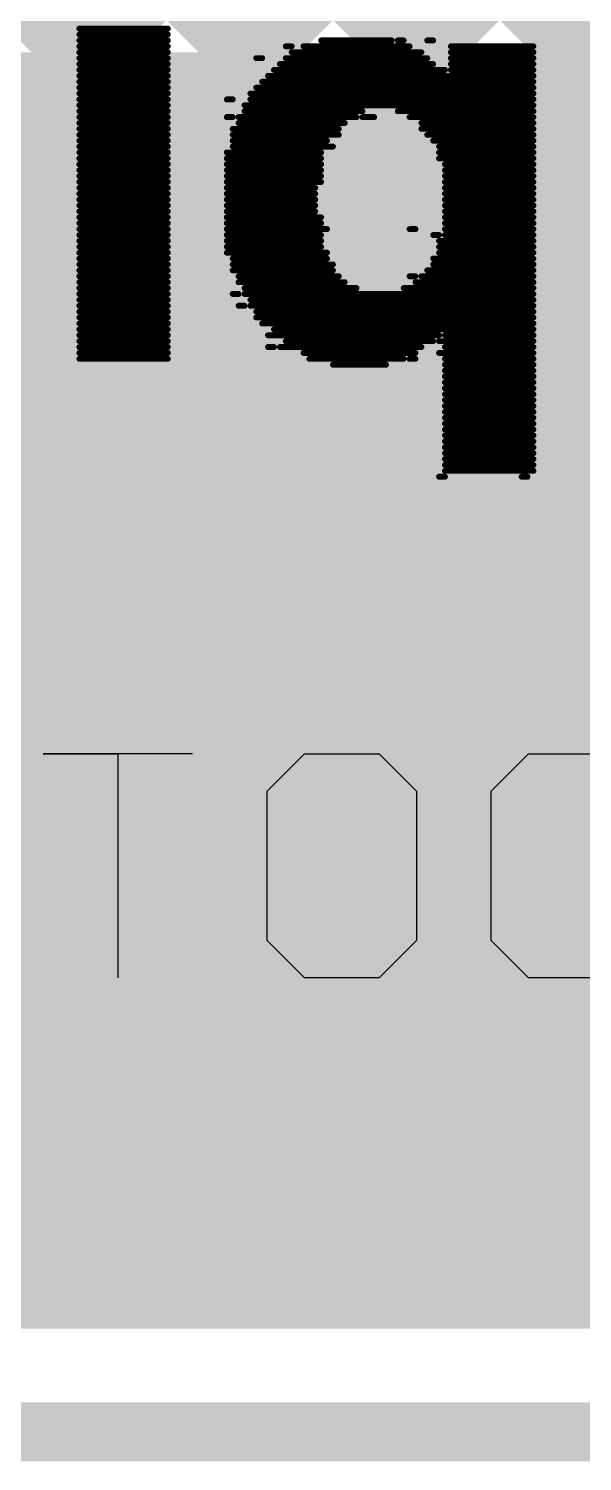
# Model space of a CAD drawing. Header units: millimetres. Extents: x 0.79 to 4.38, y 0.99 to 3.94.
# Drawn here: x 2.6354 to 2.7293, y 0.993 to 1.236 of the extents above; entities that cross this region are included whole.
import ezdxf

# ---------------------------------------------------------------- set-up
doc = ezdxf.new("R2010")
doc.units = ezdxf.units.MM
doc.header["$MEASUREMENT"] = 0
for name, color, linetype in [('BottomLayer', 5, 'Continuous'), ('BottomOverlay', 54, 'Continuous'), ('Mechanical2', 216, 'Continuous'), ('TopLayer', 1, 'Continuous'), ('TopOverlay', 2, 'Continuous'), ('TopPaste', 8, 'Continuous'), ('TopSolder', 216, 'Continuous')]:
    doc.layers.add(name, color=color, linetype=linetype)

# ---------------------------------------------------------------- blocks, each defined once
blk = doc.blocks.new('16SVPF180M_46')
at = {"layer": 'TopLayer'}
blk.add_solid([(0.04134, -0.0315), (0.17913, -0.0315), (0.04134, 0.0315), (0.17913, 0.0315)], dxfattribs=at)
at = {"layer": 'TopOverlay', "const_width": 0.01}
blk.add_lwpolyline([(0.135, 0.043), (0.135, 0.14)], dxfattribs=at)
at = {"layer": 'TopOverlay', "const_width": 0.005}
blk.add_lwpolyline([(0.1325, 0.043, 1), (0.1375, 0.043, 1)], format="xyb", close=True, dxfattribs=at)
at = {"layer": 'TopPaste'}
blk.add_solid([(0.04134, -0.0315), (0.17913, -0.0315), (0.04134, 0.0315), (0.17913, 0.0315)], dxfattribs=at)
at = {"layer": 'TopSolder'}
blk.add_solid([(0.03734, -0.0355), (0.18313, -0.0355), (0.03734, 0.0355), (0.18313, 0.0355)], dxfattribs=at)

msp = doc.modelspace()

# ---------------------------------------------------------------- linework, layer by layer
at = {"layer": 'BottomLayer', "const_width": 0.01}
for points in [[(2.579, 1.16478), (3.05922, 1.645)], [(2.579, 1.1365), (2.917, 1.4745)], [(2.579, 1.10822), (2.917, 1.44622)], [(2.579, 1.05165), (2.96285, 1.4355)], [(2.579, 1.07993), (2.93457, 1.4355)], [(2.58164, 1.026), (2.99114, 1.4355)], [(2.60992, 1.026), (3.01942, 1.4355)], [(2.63821, 1.026), (3.04771, 1.4355)], [(2.66649, 1.026), (3.07599, 1.4355)], [(2.69477, 1.026), (3.10427, 1.4355)], [(2.72306, 1.026), (3.13256, 1.4355)], [(2.579, 1.3808), (2.9338, 1.026)], [(2.579, 1.35252), (2.90552, 1.026)], [(2.579, 1.32423), (2.87723, 1.026)], [(2.579, 1.29595), (2.84895, 1.026)], [(2.579, 1.26766), (2.82066, 1.026)], [(2.579, 1.23938), (2.79238, 1.026)], [(2.579, 1.21109), (2.76409, 1.026)], [(2.579, 1.18281), (2.73581, 1.026)], [(2.579, 1.15453), (2.70753, 1.026)], [(2.579, 1.12624), (2.67924, 1.026)], [(2.579, 1.09796), (2.65096, 1.026)], [(2.579, 1.026), (4.16873, 1.026)]]:
    msp.add_lwpolyline(points, dxfattribs=at)
at = {"layer": 'BottomLayer', "const_width": 0.005}
for points in [[(2.63571, 1.026, 1), (2.64071, 1.026, 1)], [(2.64846, 1.026, 1), (2.65346, 1.026, 1)], [(2.66399, 1.026, 1), (2.66899, 1.026, 1)], [(2.67674, 1.026, 1), (2.68174, 1.026, 1)], [(2.69227, 1.026, 1), (2.69727, 1.026, 1)], [(2.70503, 1.026, 1), (2.71003, 1.026, 1)], [(2.72056, 1.026, 1), (2.72556, 1.026, 1)]]:
    msp.add_lwpolyline(points, format="xyb", close=True, dxfattribs=at)
at = {"layer": 'BottomOverlay'}
for p, q in [((2.66318, 1.11299), (2.63786, 1.11299)), ((2.63786, 1.11299), (2.65052, 1.11299)), ((2.65052, 1.11299), (2.65052, 1.075)), ((2.67585, 1.10666), (2.68218, 1.11299)), ((2.68218, 1.11299), (2.69484, 1.11299)), ((2.69484, 1.11299), (2.70117, 1.10666)), ((2.71383, 1.10666), (2.72017, 1.11299)), ((2.72017, 1.11299), (2.73283, 1.11299)), ((2.67585, 1.08133), (2.67585, 1.10666)), ((2.70117, 1.10666), (2.70117, 1.08133)), ((2.71383, 1.08133), (2.71383, 1.10666)), ((2.68218, 1.075), (2.67585, 1.08133)), ((2.70117, 1.08133), (2.69484, 1.075)), ((2.72017, 1.075), (2.71383, 1.08133)), ((2.69484, 1.075), (2.68218, 1.075)), ((2.73283, 1.075), (2.72017, 1.075))]:
    msp.add_line(p, q, dxfattribs=at)
at = {"layer": 'BottomOverlay', "const_width": 0.001}
for points in [[(2.644, 1.236), (2.659, 1.236)], [(2.644, 1.235), (2.659, 1.235)], [(2.644, 1.234), (2.659, 1.234)], [(2.685, 1.234), (2.697, 1.234)], [(2.698, 1.234), (2.699, 1.234)], [(2.703, 1.234), (2.704, 1.234)], [(2.644, 1.233), (2.659, 1.233)], [(2.644, 1.232), (2.659, 1.232)], [(2.679, 1.233), (2.68, 1.233)], [(2.68, 1.232), (2.702, 1.232)], [(2.682, 1.233), (2.7, 1.233)], [(2.707, 1.233), (2.721, 1.233)], [(2.707, 1.232), (2.721, 1.232)], [(2.644, 1.231), (2.659, 1.231)], [(2.644, 1.23), (2.659, 1.23)], [(2.674, 1.231), (2.675, 1.231)], [(2.678, 1.23), (2.704, 1.23)], [(2.679, 1.231), (2.703, 1.231)], [(2.707, 1.231), (2.721, 1.231)], [(2.707, 1.23), (2.721, 1.23)], [(2.644, 1.229), (2.659, 1.229)], [(2.644, 1.228), (2.659, 1.228)], [(2.644, 1.227), (2.659, 1.227)], [(2.675, 1.227), (2.721, 1.227)], [(2.676, 1.228), (2.721, 1.228)], [(2.677, 1.229), (2.706, 1.229)], [(2.707, 1.229), (2.721, 1.229)], [(2.644, 1.226), (2.659, 1.226)], [(2.644, 1.225), (2.659, 1.225)], [(2.673, 1.225), (2.721, 1.225)], [(2.674, 1.226), (2.721, 1.226)], [(2.644, 1.224), (2.659, 1.224)], [(2.644, 1.223), (2.659, 1.223)], [(2.644, 1.222), (2.659, 1.222)], [(2.669, 1.224), (2.67, 1.224)], [(2.672, 1.223), (2.721, 1.223)], [(2.672, 1.222), (2.692, 1.222)], [(2.673, 1.224), (2.721, 1.224)], [(2.698, 1.222), (2.721, 1.222)], [(2.644, 1.221), (2.659, 1.221)], [(2.644, 1.22), (2.659, 1.22)], [(2.669, 1.221), (2.67, 1.221)], [(2.671, 1.221), (2.691, 1.221)], [(2.671, 1.22), (2.689, 1.22)], [(2.692, 1.221), (2.694, 1.221)], [(2.7, 1.221), (2.721, 1.221)], [(2.702, 1.22), (2.721, 1.22)], [(2.644, 1.219), (2.659, 1.219)], [(2.644, 1.218), (2.659, 1.218)], [(2.644, 1.217), (2.659, 1.217)], [(2.67, 1.219), (2.688, 1.219)], [(2.67, 1.218), (2.688, 1.218)], [(2.67, 1.217), (2.686, 1.217)], [(2.702, 1.219), (2.721, 1.219)], [(2.703, 1.218), (2.721, 1.218)], [(2.704, 1.217), (2.721, 1.217)], [(2.644, 1.216), (2.659, 1.216)], [(2.644, 1.215), (2.659, 1.215)], [(2.669, 1.215), (2.685, 1.215)], [(2.67, 1.216), (2.687, 1.216)], [(2.705, 1.216), (2.721, 1.216)], [(2.705, 1.215), (2.721, 1.215)], [(2.644, 1.214), (2.659, 1.214)], [(2.644, 1.213), (2.659, 1.213)], [(2.669, 1.214), (2.685, 1.214)], [(2.669, 1.213), (2.685, 1.213)], [(2.705, 1.214), (2.721, 1.214)], [(2.706, 1.213), (2.721, 1.213)], [(2.644, 1.212), (2.659, 1.212)], [(2.644, 1.211), (2.659, 1.211)], [(2.644, 1.21), (2.659, 1.21)], [(2.669, 1.212), (2.685, 1.212)], [(2.669, 1.211), (2.685, 1.211)], [(2.669, 1.21), (2.685, 1.21)], [(2.706, 1.212), (2.721, 1.212)], [(2.706, 1.211), (2.721, 1.211)], [(2.706, 1.21), (2.721, 1.21)], [(2.644, 1.209), (2.659, 1.209)], [(2.644, 1.208), (2.659, 1.208)], [(2.669, 1.209), (2.684, 1.209)], [(2.669, 1.208), (2.684, 1.208)], [(2.706, 1.209), (2.721, 1.209)], [(2.706, 1.208), (2.721, 1.208)], [(2.644, 1.207), (2.659, 1.207)], [(2.644, 1.206), (2.659, 1.206)], [(2.644, 1.205), (2.659, 1.205)], [(2.669, 1.207), (2.684, 1.207)], [(2.669, 1.206), (2.684, 1.206)], [(2.669, 1.205), (2.684, 1.205)], [(2.706, 1.207), (2.721, 1.207)], [(2.706, 1.206), (2.721, 1.206)], [(2.706, 1.205), (2.721, 1.205)], [(2.644, 1.204), (2.659, 1.204)], [(2.644, 1.203), (2.659, 1.203)], [(2.669, 1.204), (2.685, 1.204)], [(2.669, 1.203), (2.685, 1.203)], [(2.706, 1.204), (2.721, 1.204)], [(2.706, 1.203), (2.721, 1.203)], [(2.644, 1.202), (2.659, 1.202)], [(2.644, 1.201), (2.659, 1.201)], [(2.644, 1.2), (2.659, 1.2)], [(2.669, 1.202), (2.686, 1.202)], [(2.669, 1.201), (2.685, 1.201)], [(2.669, 1.2), (2.685, 1.2)], [(2.7, 1.202), (2.701, 1.202)], [(2.704, 1.201), (2.705, 1.201)], [(2.705, 1.2), (2.721, 1.2)], [(2.706, 1.202), (2.721, 1.202)], [(2.706, 1.201), (2.721, 1.201)], [(2.644, 1.199), (2.659, 1.199)], [(2.644, 1.198), (2.659, 1.198)], [(2.669, 1.199), (2.685, 1.199)], [(2.669, 1.198), (2.686, 1.198)], [(2.705, 1.199), (2.721, 1.199)], [(2.705, 1.198), (2.721, 1.198)], [(2.644, 1.197), (2.659, 1.197)], [(2.644, 1.196), (2.659, 1.196)], [(2.67, 1.197), (2.686, 1.197)], [(2.67, 1.196), (2.687, 1.196)], [(2.704, 1.197), (2.721, 1.197)], [(2.704, 1.196), (2.721, 1.196)], [(2.644, 1.195), (2.659, 1.195)], [(2.644, 1.194), (2.659, 1.194)], [(2.644, 1.193), (2.659, 1.193)], [(2.67, 1.195), (2.687, 1.195)], [(2.671, 1.194), (2.688, 1.194)], [(2.671, 1.193), (2.689, 1.193)], [(2.7, 1.194), (2.701, 1.194)], [(2.701, 1.193), (2.721, 1.193)], [(2.702, 1.194), (2.721, 1.194)], [(2.703, 1.195), (2.721, 1.195)], [(2.644, 1.192), (2.659, 1.192)], [(2.644, 1.191), (2.659, 1.191)], [(2.67, 1.191), (2.671, 1.191)], [(2.672, 1.192), (2.691, 1.192)], [(2.672, 1.191), (2.721, 1.191)], [(2.699, 1.192), (2.721, 1.192)], [(2.644, 1.19), (2.659, 1.19)], [(2.644, 1.189), (2.659, 1.189)], [(2.644, 1.188), (2.659, 1.188)], [(2.671, 1.189), (2.672, 1.189)], [(2.673, 1.19), (2.721, 1.19)], [(2.673, 1.189), (2.721, 1.189)], [(2.674, 1.188), (2.721, 1.188)], [(2.644, 1.187), (2.659, 1.187)], [(2.644, 1.186), (2.659, 1.186)], [(2.674, 1.187), (2.721, 1.187)], [(2.675, 1.186), (2.721, 1.186)], [(2.644, 1.185), (2.659, 1.185)], [(2.644, 1.184), (2.659, 1.184)], [(2.644, 1.183), (2.659, 1.183)], [(2.676, 1.184), (2.705, 1.184)], [(2.677, 1.185), (2.721, 1.185)], [(2.679, 1.183), (2.704, 1.183)], [(2.705, 1.183), (2.721, 1.183)], [(2.706, 1.184), (2.721, 1.184)], [(2.644, 1.182), (2.659, 1.182)], [(2.644, 1.181), (2.659, 1.181)], [(2.676, 1.182), (2.677, 1.182)], [(2.678, 1.182), (2.702, 1.182)], [(2.682, 1.181), (2.701, 1.181)], [(2.705, 1.181), (2.721, 1.181)], [(2.706, 1.182), (2.721, 1.182)], [(2.644, 1.18), (2.659, 1.18)], [(2.683, 1.18), (2.699, 1.18)], [(2.687, 1.179), (2.696, 1.179)], [(2.7, 1.18), (2.701, 1.18)], [(2.706, 1.18), (2.721, 1.18)], [(2.706, 1.179), (2.721, 1.179)], [(2.706, 1.178), (2.721, 1.178)], [(2.706, 1.177), (2.721, 1.177)], [(2.706, 1.176), (2.721, 1.176)], [(2.706, 1.175), (2.721, 1.175)], [(2.706, 1.174), (2.721, 1.174)], [(2.706, 1.173), (2.721, 1.173)], [(2.706, 1.172), (2.721, 1.172)], [(2.706, 1.171), (2.721, 1.171)], [(2.706, 1.17), (2.721, 1.17)], [(2.706, 1.169), (2.721, 1.169)], [(2.706, 1.168), (2.721, 1.168)], [(2.706, 1.167), (2.721, 1.167)], [(2.706, 1.166), (2.721, 1.166)], [(2.706, 1.165), (2.721, 1.165)], [(2.706, 1.164), (2.721, 1.164)], [(2.706, 1.163), (2.721, 1.163)], [(2.706, 1.162), (2.721, 1.162)], [(2.705, 1.16), (2.706, 1.16)], [(2.706, 1.161), (2.721, 1.161)], [(2.719, 1.16), (2.72, 1.16)]]:
    msp.add_lwpolyline(points, dxfattribs=at)
at = {"layer": 'BottomOverlay', "const_width": 0.0005}
for points in [[(2.64375, 1.236, 1), (2.64425, 1.236, 1)], [(2.64375, 1.235, 1), (2.64425, 1.235, 1)], [(2.64375, 1.234, 1), (2.64425, 1.234, 1)], [(2.65875, 1.236, 1), (2.65925, 1.236, 1)], [(2.65875, 1.235, 1), (2.65925, 1.235, 1)], [(2.65875, 1.234, 1), (2.65925, 1.234, 1)], [(2.68475, 1.234, 1), (2.68525, 1.234, 1)], [(2.69675, 1.234, 1), (2.69725, 1.234, 1)], [(2.69775, 1.234, 1), (2.69825, 1.234, 1)], [(2.69875, 1.234, 1), (2.69925, 1.234, 1)], [(2.70275, 1.234, 1), (2.70325, 1.234, 1)], [(2.70375, 1.234, 1), (2.70425, 1.234, 1)], [(2.64375, 1.233, 1), (2.64425, 1.233, 1)], [(2.64375, 1.232, 1), (2.64425, 1.232, 1)], [(2.65875, 1.233, 1), (2.65925, 1.233, 1)], [(2.65875, 1.232, 1), (2.65925, 1.232, 1)], [(2.67875, 1.233, 1), (2.67925, 1.233, 1)], [(2.67975, 1.233, 1), (2.68025, 1.233, 1)], [(2.67975, 1.232, 1), (2.68025, 1.232, 1)], [(2.68175, 1.233, 1), (2.68225, 1.233, 1)], [(2.69975, 1.233, 1), (2.70025, 1.233, 1)], [(2.70175, 1.232, 1), (2.70225, 1.232, 1)], [(2.70675, 1.233, 1), (2.70725, 1.233, 1)], [(2.70675, 1.232, 1), (2.70725, 1.232, 1)], [(2.72075, 1.233, 1), (2.72125, 1.233, 1)], [(2.72075, 1.232, 1), (2.72125, 1.232, 1)], [(2.64375, 1.231, 1), (2.64425, 1.231, 1)], [(2.64375, 1.23, 1), (2.64425, 1.23, 1)], [(2.65875, 1.231, 1), (2.65925, 1.231, 1)], [(2.65875, 1.23, 1), (2.65925, 1.23, 1)], [(2.67375, 1.231, 1), (2.67425, 1.231, 1)], [(2.67475, 1.231, 1), (2.67525, 1.231, 1)], [(2.67775, 1.23, 1), (2.67825, 1.23, 1)], [(2.67875, 1.231, 1), (2.67925, 1.231, 1)], [(2.70275, 1.231, 1), (2.70325, 1.231, 1)], [(2.70375, 1.23, 1), (2.70425, 1.23, 1)], [(2.70675, 1.231, 1), (2.70725, 1.231, 1)], [(2.70675, 1.23, 1), (2.70725, 1.23, 1)], [(2.72075, 1.231, 1), (2.72125, 1.231, 1)], [(2.72075, 1.23, 1), (2.72125, 1.23, 1)], [(2.64375, 1.229, 1), (2.64425, 1.229, 1)], [(2.64375, 1.228, 1), (2.64425, 1.228, 1)], [(2.64375, 1.227, 1), (2.64425, 1.227, 1)], [(2.65875, 1.229, 1), (2.65925, 1.229, 1)], [(2.65875, 1.228, 1), (2.65925, 1.228, 1)], [(2.65875, 1.227, 1), (2.65925, 1.227, 1)], [(2.67475, 1.227, 1), (2.67525, 1.227, 1)], [(2.67575, 1.228, 1), (2.67625, 1.228, 1)], [(2.67675, 1.229, 1), (2.67725, 1.229, 1)], [(2.70575, 1.229, 1), (2.70625, 1.229, 1)], [(2.70675, 1.229, 1), (2.70725, 1.229, 1)], [(2.72075, 1.229, 1), (2.72125, 1.229, 1)], [(2.72075, 1.228, 1), (2.72125, 1.228, 1)], [(2.72075, 1.227, 1), (2.72125, 1.227, 1)], [(2.64375, 1.226, 1), (2.64425, 1.226, 1)], [(2.64375, 1.225, 1), (2.64425, 1.225, 1)], [(2.65875, 1.226, 1), (2.65925, 1.226, 1)], [(2.65875, 1.225, 1), (2.65925, 1.225, 1)], [(2.67275, 1.225, 1), (2.67325, 1.225, 1)], [(2.67375, 1.226, 1), (2.67425, 1.226, 1)], [(2.72075, 1.226, 1), (2.72125, 1.226, 1)], [(2.72075, 1.225, 1), (2.72125, 1.225, 1)], [(2.64375, 1.224, 1), (2.64425, 1.224, 1)], [(2.64375, 1.223, 1), (2.64425, 1.223, 1)], [(2.64375, 1.222, 1), (2.64425, 1.222, 1)], [(2.65875, 1.224, 1), (2.65925, 1.224, 1)], [(2.65875, 1.223, 1), (2.65925, 1.223, 1)], [(2.65875, 1.222, 1), (2.65925, 1.222, 1)], [(2.66875, 1.224, 1), (2.66925, 1.224, 1)], [(2.66975, 1.224, 1), (2.67025, 1.224, 1)], [(2.67175, 1.223, 1), (2.67225, 1.223, 1)], [(2.67175, 1.222, 1), (2.67225, 1.222, 1)], [(2.67275, 1.224, 1), (2.67325, 1.224, 1)], [(2.69175, 1.222, 1), (2.69225, 1.222, 1)], [(2.69775, 1.222, 1), (2.69825, 1.222, 1)], [(2.72075, 1.224, 1), (2.72125, 1.224, 1)], [(2.72075, 1.223, 1), (2.72125, 1.223, 1)], [(2.72075, 1.222, 1), (2.72125, 1.222, 1)], [(2.64375, 1.221, 1), (2.64425, 1.221, 1)], [(2.64375, 1.22, 1), (2.64425, 1.22, 1)], [(2.65875, 1.221, 1), (2.65925, 1.221, 1)], [(2.65875, 1.22, 1), (2.65925, 1.22, 1)], [(2.66875, 1.221, 1), (2.66925, 1.221, 1)], [(2.66975, 1.221, 1), (2.67025, 1.221, 1)], [(2.67075, 1.221, 1), (2.67125, 1.221, 1)], [(2.67075, 1.22, 1), (2.67125, 1.22, 1)], [(2.68875, 1.22, 1), (2.68925, 1.22, 1)], [(2.69075, 1.221, 1), (2.69125, 1.221, 1)], [(2.69175, 1.221, 1), (2.69225, 1.221, 1)], [(2.69375, 1.221, 1), (2.69425, 1.221, 1)], [(2.69975, 1.221, 1), (2.70025, 1.221, 1)], [(2.70175, 1.22, 1), (2.70225, 1.22, 1)], [(2.72075, 1.221, 1), (2.72125, 1.221, 1)], [(2.72075, 1.22, 1), (2.72125, 1.22, 1)], [(2.64375, 1.219, 1), (2.64425, 1.219, 1)], [(2.64375, 1.218, 1), (2.64425, 1.218, 1)], [(2.64375, 1.217, 1), (2.64425, 1.217, 1)], [(2.65875, 1.219, 1), (2.65925, 1.219, 1)], [(2.65875, 1.218, 1), (2.65925, 1.218, 1)], [(2.65875, 1.217, 1), (2.65925, 1.217, 1)], [(2.66975, 1.219, 1), (2.67025, 1.219, 1)], [(2.66975, 1.218, 1), (2.67025, 1.218, 1)], [(2.66975, 1.217, 1), (2.67025, 1.217, 1)], [(2.68575, 1.217, 1), (2.68625, 1.217, 1)], [(2.68775, 1.219, 1), (2.68825, 1.219, 1)], [(2.68775, 1.218, 1), (2.68825, 1.218, 1)], [(2.70175, 1.219, 1), (2.70225, 1.219, 1)], [(2.70275, 1.218, 1), (2.70325, 1.218, 1)], [(2.70375, 1.217, 1), (2.70425, 1.217, 1)], [(2.72075, 1.219, 1), (2.72125, 1.219, 1)], [(2.72075, 1.218, 1), (2.72125, 1.218, 1)], [(2.72075, 1.217, 1), (2.72125, 1.217, 1)], [(2.64375, 1.216, 1), (2.64425, 1.216, 1)], [(2.64375, 1.215, 1), (2.64425, 1.215, 1)], [(2.65875, 1.216, 1), (2.65925, 1.216, 1)], [(2.65875, 1.215, 1), (2.65925, 1.215, 1)], [(2.66875, 1.215, 1), (2.66925, 1.215, 1)], [(2.66975, 1.216, 1), (2.67025, 1.216, 1)], [(2.68475, 1.215, 1), (2.68525, 1.215, 1)], [(2.68675, 1.216, 1), (2.68725, 1.216, 1)], [(2.70475, 1.216, 1), (2.70525, 1.216, 1)], [(2.70475, 1.215, 1), (2.70525, 1.215, 1)], [(2.72075, 1.216, 1), (2.72125, 1.216, 1)], [(2.72075, 1.215, 1), (2.72125, 1.215, 1)], [(2.64375, 1.214, 1), (2.64425, 1.214, 1)], [(2.64375, 1.213, 1), (2.64425, 1.213, 1)], [(2.65875, 1.214, 1), (2.65925, 1.214, 1)], [(2.65875, 1.213, 1), (2.65925, 1.213, 1)], [(2.66875, 1.214, 1), (2.66925, 1.214, 1)], [(2.66875, 1.213, 1), (2.66925, 1.213, 1)], [(2.68475, 1.214, 1), (2.68525, 1.214, 1)], [(2.68475, 1.213, 1), (2.68525, 1.213, 1)], [(2.70475, 1.214, 1), (2.70525, 1.214, 1)], [(2.70575, 1.213, 1), (2.70625, 1.213, 1)], [(2.72075, 1.214, 1), (2.72125, 1.214, 1)], [(2.72075, 1.213, 1), (2.72125, 1.213, 1)], [(2.64375, 1.212, 1), (2.64425, 1.212, 1)], [(2.64375, 1.211, 1), (2.64425, 1.211, 1)], [(2.64375, 1.21, 1), (2.64425, 1.21, 1)], [(2.65875, 1.212, 1), (2.65925, 1.212, 1)], [(2.65875, 1.211, 1), (2.65925, 1.211, 1)], [(2.65875, 1.21, 1), (2.65925, 1.21, 1)], [(2.66875, 1.212, 1), (2.66925, 1.212, 1)], [(2.66875, 1.211, 1), (2.66925, 1.211, 1)], [(2.66875, 1.21, 1), (2.66925, 1.21, 1)], [(2.68475, 1.212, 1), (2.68525, 1.212, 1)], [(2.68475, 1.211, 1), (2.68525, 1.211, 1)], [(2.68475, 1.21, 1), (2.68525, 1.21, 1)], [(2.70575, 1.212, 1), (2.70625, 1.212, 1)], [(2.70575, 1.211, 1), (2.70625, 1.211, 1)], [(2.70575, 1.21, 1), (2.70625, 1.21, 1)], [(2.72075, 1.212, 1), (2.72125, 1.212, 1)], [(2.72075, 1.211, 1), (2.72125, 1.211, 1)], [(2.72075, 1.21, 1), (2.72125, 1.21, 1)], [(2.64375, 1.209, 1), (2.64425, 1.209, 1)], [(2.64375, 1.208, 1), (2.64425, 1.208, 1)], [(2.65875, 1.209, 1), (2.65925, 1.209, 1)], [(2.65875, 1.208, 1), (2.65925, 1.208, 1)], [(2.66875, 1.209, 1), (2.66925, 1.209, 1)], [(2.66875, 1.208, 1), (2.66925, 1.208, 1)], [(2.68375, 1.209, 1), (2.68425, 1.209, 1)], [(2.68375, 1.208, 1), (2.68425, 1.208, 1)], [(2.70575, 1.209, 1), (2.70625, 1.209, 1)], [(2.70575, 1.208, 1), (2.70625, 1.208, 1)], [(2.72075, 1.209, 1), (2.72125, 1.209, 1)], [(2.72075, 1.208, 1), (2.72125, 1.208, 1)], [(2.64375, 1.207, 1), (2.64425, 1.207, 1)], [(2.64375, 1.206, 1), (2.64425, 1.206, 1)], [(2.64375, 1.205, 1), (2.64425, 1.205, 1)], [(2.65875, 1.207, 1), (2.65925, 1.207, 1)], [(2.65875, 1.206, 1), (2.65925, 1.206, 1)], [(2.65875, 1.205, 1), (2.65925, 1.205, 1)], [(2.66875, 1.207, 1), (2.66925, 1.207, 1)], [(2.66875, 1.206, 1), (2.66925, 1.206, 1)], [(2.66875, 1.205, 1), (2.66925, 1.205, 1)], [(2.68375, 1.207, 1), (2.68425, 1.207, 1)], [(2.68375, 1.206, 1), (2.68425, 1.206, 1)], [(2.68375, 1.205, 1), (2.68425, 1.205, 1)], [(2.70575, 1.207, 1), (2.70625, 1.207, 1)], [(2.70575, 1.206, 1), (2.70625, 1.206, 1)], [(2.70575, 1.205, 1), (2.70625, 1.205, 1)], [(2.72075, 1.207, 1), (2.72125, 1.207, 1)], [(2.72075, 1.206, 1), (2.72125, 1.206, 1)], [(2.72075, 1.205, 1), (2.72125, 1.205, 1)], [(2.64375, 1.204, 1), (2.64425, 1.204, 1)], [(2.64375, 1.203, 1), (2.64425, 1.203, 1)], [(2.65875, 1.204, 1), (2.65925, 1.204, 1)], [(2.65875, 1.203, 1), (2.65925, 1.203, 1)], [(2.66875, 1.204, 1), (2.66925, 1.204, 1)], [(2.66875, 1.203, 1), (2.66925, 1.203, 1)], [(2.68475, 1.204, 1), (2.68525, 1.204, 1)], [(2.68475, 1.203, 1), (2.68525, 1.203, 1)], [(2.70575, 1.204, 1), (2.70625, 1.204, 1)], [(2.70575, 1.203, 1), (2.70625, 1.203, 1)], [(2.72075, 1.204, 1), (2.72125, 1.204, 1)], [(2.72075, 1.203, 1), (2.72125, 1.203, 1)], [(2.64375, 1.202, 1), (2.64425, 1.202, 1)], [(2.64375, 1.201, 1), (2.64425, 1.201, 1)], [(2.64375, 1.2, 1), (2.64425, 1.2, 1)], [(2.65875, 1.202, 1), (2.65925, 1.202, 1)], [(2.65875, 1.201, 1), (2.65925, 1.201, 1)], [(2.65875, 1.2, 1), (2.65925, 1.2, 1)], [(2.66875, 1.202, 1), (2.66925, 1.202, 1)], [(2.66875, 1.201, 1), (2.66925, 1.201, 1)], [(2.66875, 1.2, 1), (2.66925, 1.2, 1)], [(2.68475, 1.201, 1), (2.68525, 1.201, 1)], [(2.68475, 1.2, 1), (2.68525, 1.2, 1)], [(2.68575, 1.202, 1), (2.68625, 1.202, 1)], [(2.69975, 1.202, 1), (2.70025, 1.202, 1)], [(2.70075, 1.202, 1), (2.70125, 1.202, 1)], [(2.70375, 1.201, 1), (2.70425, 1.201, 1)], [(2.70475, 1.201, 1), (2.70525, 1.201, 1)], [(2.70475, 1.2, 1), (2.70525, 1.2, 1)], [(2.70575, 1.202, 1), (2.70625, 1.202, 1)], [(2.70575, 1.201, 1), (2.70625, 1.201, 1)], [(2.72075, 1.202, 1), (2.72125, 1.202, 1)], [(2.72075, 1.201, 1), (2.72125, 1.201, 1)], [(2.72075, 1.2, 1), (2.72125, 1.2, 1)], [(2.64375, 1.199, 1), (2.64425, 1.199, 1)], [(2.64375, 1.198, 1), (2.64425, 1.198, 1)], [(2.65875, 1.199, 1), (2.65925, 1.199, 1)], [(2.65875, 1.198, 1), (2.65925, 1.198, 1)], [(2.66875, 1.199, 1), (2.66925, 1.199, 1)], [(2.66875, 1.198, 1), (2.66925, 1.198, 1)], [(2.68475, 1.199, 1), (2.68525, 1.199, 1)], [(2.68575, 1.198, 1), (2.68625, 1.198, 1)], [(2.70475, 1.199, 1), (2.70525, 1.199, 1)], [(2.70475, 1.198, 1), (2.70525, 1.198, 1)], [(2.72075, 1.199, 1), (2.72125, 1.199, 1)], [(2.72075, 1.198, 1), (2.72125, 1.198, 1)], [(2.64375, 1.197, 1), (2.64425, 1.197, 1)], [(2.64375, 1.196, 1), (2.64425, 1.196, 1)], [(2.65875, 1.197, 1), (2.65925, 1.197, 1)], [(2.65875, 1.196, 1), (2.65925, 1.196, 1)], [(2.66975, 1.197, 1), (2.67025, 1.197, 1)], [(2.66975, 1.196, 1), (2.67025, 1.196, 1)], [(2.68575, 1.197, 1), (2.68625, 1.197, 1)], [(2.68675, 1.196, 1), (2.68725, 1.196, 1)], [(2.70375, 1.197, 1), (2.70425, 1.197, 1)], [(2.70375, 1.196, 1), (2.70425, 1.196, 1)], [(2.72075, 1.197, 1), (2.72125, 1.197, 1)], [(2.72075, 1.196, 1), (2.72125, 1.196, 1)], [(2.64375, 1.195, 1), (2.64425, 1.195, 1)], [(2.64375, 1.194, 1), (2.64425, 1.194, 1)], [(2.64375, 1.193, 1), (2.64425, 1.193, 1)], [(2.65875, 1.195, 1), (2.65925, 1.195, 1)], [(2.65875, 1.194, 1), (2.65925, 1.194, 1)], [(2.65875, 1.193, 1), (2.65925, 1.193, 1)], [(2.66975, 1.195, 1), (2.67025, 1.195, 1)], [(2.67075, 1.194, 1), (2.67125, 1.194, 1)], [(2.67075, 1.193, 1), (2.67125, 1.193, 1)], [(2.68675, 1.195, 1), (2.68725, 1.195, 1)], [(2.68775, 1.194, 1), (2.68825, 1.194, 1)], [(2.68875, 1.193, 1), (2.68925, 1.193, 1)], [(2.69975, 1.194, 1), (2.70025, 1.194, 1)], [(2.70075, 1.194, 1), (2.70125, 1.194, 1)], [(2.70075, 1.193, 1), (2.70125, 1.193, 1)], [(2.70175, 1.194, 1), (2.70225, 1.194, 1)], [(2.70275, 1.195, 1), (2.70325, 1.195, 1)], [(2.72075, 1.195, 1), (2.72125, 1.195, 1)], [(2.72075, 1.194, 1), (2.72125, 1.194, 1)], [(2.72075, 1.193, 1), (2.72125, 1.193, 1)], [(2.64375, 1.192, 1), (2.64425, 1.192, 1)], [(2.64375, 1.191, 1), (2.64425, 1.191, 1)], [(2.65875, 1.192, 1), (2.65925, 1.192, 1)], [(2.65875, 1.191, 1), (2.65925, 1.191, 1)], [(2.66975, 1.191, 1), (2.67025, 1.191, 1)], [(2.67075, 1.191, 1), (2.67125, 1.191, 1)], [(2.67175, 1.192, 1), (2.67225, 1.192, 1)], [(2.67175, 1.191, 1), (2.67225, 1.191, 1)], [(2.69075, 1.192, 1), (2.69125, 1.192, 1)], [(2.69875, 1.192, 1), (2.69925, 1.192, 1)], [(2.72075, 1.192, 1), (2.72125, 1.192, 1)], [(2.72075, 1.191, 1), (2.72125, 1.191, 1)], [(2.64375, 1.19, 1), (2.64425, 1.19, 1)], [(2.64375, 1.189, 1), (2.64425, 1.189, 1)], [(2.64375, 1.188, 1), (2.64425, 1.188, 1)], [(2.65875, 1.19, 1), (2.65925, 1.19, 1)], [(2.65875, 1.189, 1), (2.65925, 1.189, 1)], [(2.65875, 1.188, 1), (2.65925, 1.188, 1)], [(2.67075, 1.189, 1), (2.67125, 1.189, 1)], [(2.67175, 1.189, 1), (2.67225, 1.189, 1)], [(2.67275, 1.19, 1), (2.67325, 1.19, 1)], [(2.67275, 1.189, 1), (2.67325, 1.189, 1)], [(2.67375, 1.188, 1), (2.67425, 1.188, 1)], [(2.72075, 1.19, 1), (2.72125, 1.19, 1)], [(2.72075, 1.189, 1), (2.72125, 1.189, 1)], [(2.72075, 1.188, 1), (2.72125, 1.188, 1)], [(2.64375, 1.187, 1), (2.64425, 1.187, 1)], [(2.64375, 1.186, 1), (2.64425, 1.186, 1)], [(2.65875, 1.187, 1), (2.65925, 1.187, 1)], [(2.65875, 1.186, 1), (2.65925, 1.186, 1)], [(2.67375, 1.187, 1), (2.67425, 1.187, 1)], [(2.67475, 1.186, 1), (2.67525, 1.186, 1)], [(2.72075, 1.187, 1), (2.72125, 1.187, 1)], [(2.72075, 1.186, 1), (2.72125, 1.186, 1)], [(2.64375, 1.185, 1), (2.64425, 1.185, 1)], [(2.64375, 1.184, 1), (2.64425, 1.184, 1)], [(2.64375, 1.183, 1), (2.64425, 1.183, 1)], [(2.65875, 1.185, 1), (2.65925, 1.185, 1)], [(2.65875, 1.184, 1), (2.65925, 1.184, 1)], [(2.65875, 1.183, 1), (2.65925, 1.183, 1)], [(2.67575, 1.184, 1), (2.67625, 1.184, 1)], [(2.67675, 1.185, 1), (2.67725, 1.185, 1)], [(2.67875, 1.183, 1), (2.67925, 1.183, 1)], [(2.70375, 1.183, 1), (2.70425, 1.183, 1)], [(2.70475, 1.184, 1), (2.70525, 1.184, 1)], [(2.70475, 1.183, 1), (2.70525, 1.183, 1)], [(2.70575, 1.184, 1), (2.70625, 1.184, 1)], [(2.72075, 1.185, 1), (2.72125, 1.185, 1)], [(2.72075, 1.184, 1), (2.72125, 1.184, 1)], [(2.72075, 1.183, 1), (2.72125, 1.183, 1)], [(2.64375, 1.182, 1), (2.64425, 1.182, 1)], [(2.64375, 1.181, 1), (2.64425, 1.181, 1)], [(2.65875, 1.182, 1), (2.65925, 1.182, 1)], [(2.65875, 1.181, 1), (2.65925, 1.181, 1)], [(2.67575, 1.182, 1), (2.67625, 1.182, 1)], [(2.67675, 1.182, 1), (2.67725, 1.182, 1)], [(2.67775, 1.182, 1), (2.67825, 1.182, 1)], [(2.68175, 1.181, 1), (2.68225, 1.181, 1)], [(2.70075, 1.181, 1), (2.70125, 1.181, 1)], [(2.70175, 1.182, 1), (2.70225, 1.182, 1)], [(2.70475, 1.181, 1), (2.70525, 1.181, 1)], [(2.70575, 1.182, 1), (2.70625, 1.182, 1)], [(2.72075, 1.182, 1), (2.72125, 1.182, 1)], [(2.72075, 1.181, 1), (2.72125, 1.181, 1)], [(2.64375, 1.18, 1), (2.64425, 1.18, 1)], [(2.65875, 1.18, 1), (2.65925, 1.18, 1)], [(2.68275, 1.18, 1), (2.68325, 1.18, 1)], [(2.68675, 1.179, 1), (2.68725, 1.179, 1)], [(2.69575, 1.179, 1), (2.69625, 1.179, 1)], [(2.69875, 1.18, 1), (2.69925, 1.18, 1)], [(2.69975, 1.18, 1), (2.70025, 1.18, 1)], [(2.70075, 1.18, 1), (2.70125, 1.18, 1)], [(2.70575, 1.18, 1), (2.70625, 1.18, 1)], [(2.70575, 1.179, 1), (2.70625, 1.179, 1)], [(2.72075, 1.18, 1), (2.72125, 1.18, 1)], [(2.72075, 1.179, 1), (2.72125, 1.179, 1)], [(2.70575, 1.178, 1), (2.70625, 1.178, 1)], [(2.70575, 1.177, 1), (2.70625, 1.177, 1)], [(2.70575, 1.176, 1), (2.70625, 1.176, 1)], [(2.72075, 1.178, 1), (2.72125, 1.178, 1)], [(2.72075, 1.177, 1), (2.72125, 1.177, 1)], [(2.72075, 1.176, 1), (2.72125, 1.176, 1)], [(2.70575, 1.175, 1), (2.70625, 1.175, 1)], [(2.70575, 1.174, 1), (2.70625, 1.174, 1)], [(2.72075, 1.175, 1), (2.72125, 1.175, 1)], [(2.72075, 1.174, 1), (2.72125, 1.174, 1)], [(2.70575, 1.173, 1), (2.70625, 1.173, 1)], [(2.70575, 1.172, 1), (2.70625, 1.172, 1)], [(2.70575, 1.171, 1), (2.70625, 1.171, 1)], [(2.72075, 1.173, 1), (2.72125, 1.173, 1)], [(2.72075, 1.172, 1), (2.72125, 1.172, 1)], [(2.72075, 1.171, 1), (2.72125, 1.171, 1)], [(2.70575, 1.17, 1), (2.70625, 1.17, 1)], [(2.70575, 1.169, 1), (2.70625, 1.169, 1)], [(2.72075, 1.17, 1), (2.72125, 1.17, 1)], [(2.72075, 1.169, 1), (2.72125, 1.169, 1)], [(2.70575, 1.168, 1), (2.70625, 1.168, 1)], [(2.70575, 1.167, 1), (2.70625, 1.167, 1)], [(2.70575, 1.166, 1), (2.70625, 1.166, 1)], [(2.72075, 1.168, 1), (2.72125, 1.168, 1)], [(2.72075, 1.167, 1), (2.72125, 1.167, 1)], [(2.72075, 1.166, 1), (2.72125, 1.166, 1)], [(2.70575, 1.165, 1), (2.70625, 1.165, 1)], [(2.70575, 1.164, 1), (2.70625, 1.164, 1)], [(2.72075, 1.165, 1), (2.72125, 1.165, 1)], [(2.72075, 1.164, 1), (2.72125, 1.164, 1)], [(2.70575, 1.163, 1), (2.70625, 1.163, 1)], [(2.70575, 1.162, 1), (2.70625, 1.162, 1)], [(2.72075, 1.163, 1), (2.72125, 1.163, 1)], [(2.72075, 1.162, 1), (2.72125, 1.162, 1)], [(2.70475, 1.16, 1), (2.70525, 1.16, 1)], [(2.70575, 1.161, 1), (2.70625, 1.161, 1)], [(2.70575, 1.16, 1), (2.70625, 1.16, 1)], [(2.71875, 1.16, 1), (2.71925, 1.16, 1)], [(2.71975, 1.16, 1), (2.72025, 1.16, 1)], [(2.72075, 1.161, 1), (2.72125, 1.161, 1)]]:
    msp.add_lwpolyline(points, format="xyb", close=True, dxfattribs=at)
at = {"layer": 'Mechanical2', "const_width": 0.01}
msp.add_lwpolyline([(1, 0.998), (4.346, 0.998)], dxfattribs=at)
at = {"layer": 'TopLayer', "const_width": 0.01}
for points in [[(2.43233, 1.227), (2.8196, 1.227)], [(2.43864, 1.227), (2.63564, 1.03)], [(2.45552, 1.03), (2.65252, 1.227)], [(2.46409, 1.227), (2.66109, 1.03)], [(2.48098, 1.03), (2.67798, 1.227)], [(2.48955, 1.227), (2.68655, 1.03)], [(2.50644, 1.03), (2.70344, 1.227)], [(2.51501, 1.227), (2.71201, 1.03)], [(2.53189, 1.03), (2.72889, 1.227)], [(2.54046, 1.227), (2.73746, 1.03)], [(2.55735, 1.03), (2.75435, 1.227)], [(2.56592, 1.227), (2.76292, 1.03)], [(2.5828, 1.03), (2.7798, 1.227)], [(2.59137, 1.227), (2.78837, 1.03)], [(2.60826, 1.03), (2.80526, 1.227)], [(2.61683, 1.227), (2.81383, 1.03)], [(2.64229, 1.227), (2.83929, 1.03)], [(2.66774, 1.227), (2.8196, 1.07514)], [(2.6932, 1.227), (2.8196, 1.1006)], [(2.71865, 1.227), (2.8196, 1.12605)], [(2.63372, 1.03), (2.8196, 1.21588)], [(2.65917, 1.03), (2.8196, 1.19043)], [(2.68463, 1.03), (2.8196, 1.16497)], [(2.71008, 1.03), (2.8196, 1.13952)], [(1.616, 1.03), (4.16404, 1.03)]]:
    msp.add_lwpolyline(points, dxfattribs=at)
at = {"layer": 'TopLayer', "const_width": 0.005}
for points in [[(2.63979, 1.227, 1), (2.64479, 1.227, 1)], [(2.65002, 1.227, 1), (2.65502, 1.227, 1)], [(2.66524, 1.227, 1), (2.67024, 1.227, 1)], [(2.67548, 1.227, 1), (2.68048, 1.227, 1)], [(2.6907, 1.227, 1), (2.6957, 1.227, 1)], [(2.70094, 1.227, 1), (2.70594, 1.227, 1)], [(2.71615, 1.227, 1), (2.72115, 1.227, 1)], [(2.72639, 1.227, 1), (2.73139, 1.227, 1)], [(2.63122, 1.03, 1), (2.63622, 1.03, 1)], [(2.63314, 1.03, 1), (2.63814, 1.03, 1)], [(2.65667, 1.03, 1), (2.66167, 1.03, 1)], [(2.65859, 1.03, 1), (2.66359, 1.03, 1)], [(2.68213, 1.03, 1), (2.68713, 1.03, 1)], [(2.68405, 1.03, 1), (2.68905, 1.03, 1)], [(2.70758, 1.03, 1), (2.71258, 1.03, 1)], [(2.70951, 1.03, 1), (2.71451, 1.03, 1)]]:
    msp.add_lwpolyline(points, format="xyb", close=True, dxfattribs=at)
at = {"layer": 'TopLayer'}
msp.add_solid([(2.22353, 1.0155), (2.8181, 1.0155), (2.22353, 1.2255), (2.8181, 1.2255)], dxfattribs=at)

# ---------------------------------------------------------------- block references
at = {"rotation": 270}
msp.add_blockref('16SVPF180M_46', (2.6281, 1.1998), dxfattribs=at)

doc.saveas('drawing.dxf')
